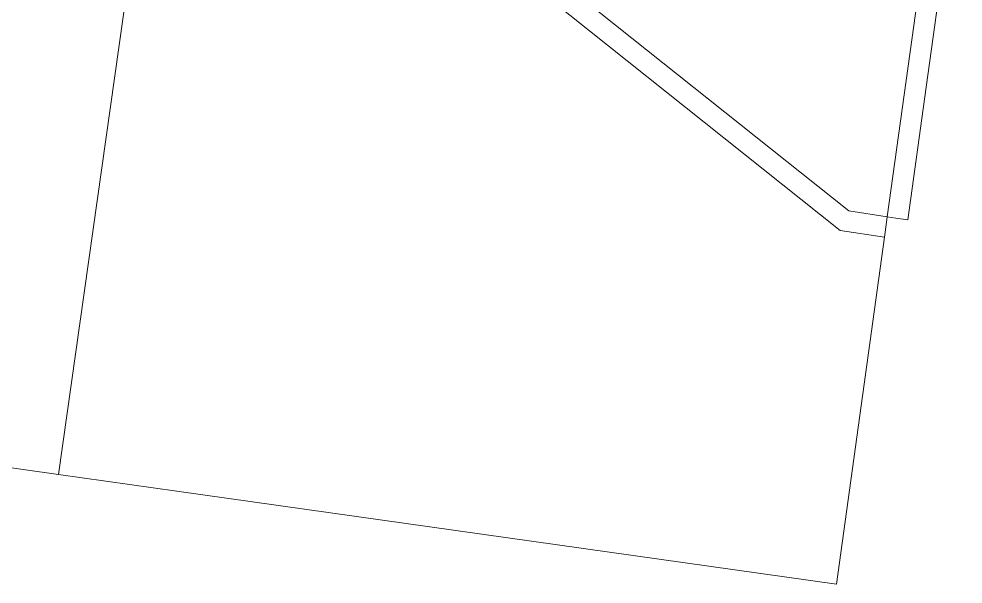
# Model space of a CAD drawing. Header units: metres. Extents: x 235893 to 241880, y 6157186 to 6160066.
# Drawn here: x 237977 to 238898, y 6157186 to 6157737 of the extents above; entities that cross this region are included whole.
import ezdxf

# ---------------------------------------------------------------- set-up
doc = ezdxf.new("R2010")
doc.units = ezdxf.units.M
doc.layers.add('Cadastre Land Parcels_SP_EXT', color=9, linetype='Continuous', lineweight=5)
doc.layers.add('Cadastre Roads_SP_EXT', color=9, linetype='Continuous', lineweight=5)

msp = doc.modelspace()

# ---------------------------------------------------------------- linework, layer by layer
at = {"layer": 'Cadastre Land Parcels_SP_EXT', "linetype": 'Continuous'}
for points in [[(238823.67, 6157544.24), (238880.71, 6157955.22), (238846.68, 6157997.44), (238810.09, 6158042.71), (238768.61, 6158094.15), (238731.73, 6158160.8), (238479.39, 6158197.37), (238222.08, 6158234.64), (238193.53, 6158035.76), (238186.84, 6157990.04), (238185.48, 6157980.01), (238204.7, 6157974.9), (238316.75, 6157924.12), (238786.09, 6157550.06), (238823.67, 6157544.24)], [(238112.05, 6157978.81), (238075.09, 6157988.75), (237994.41, 6158010.33), (237886.57, 6158032.36), (237705.58, 6158069.4), (237566.18, 6158114.28), (237552.84, 6158028.63), (237545.71, 6157982.79), (237524.92, 6157849.74), (237505.03, 6157852.84), (237449.55, 6157450.44), (237539.45, 6157436.68), (237529.11, 6157361.55), (237833.33, 6157318.7), (238015.09, 6157293), (238112.05, 6157978.81)], [(238820.93, 6157524.4), (238777.73, 6157530.94), (238306.23, 6157906.83), (238197.9, 6157955.94), (238112.05, 6157978.81), (238015.09, 6157293), (238130.54, 6157276.74), (238774.03, 6157186.1), (238820.93, 6157524.4)]]:
    msp.add_lwpolyline(points, close=True, dxfattribs=at)
at = {"layer": 'Cadastre Roads_SP_EXT', "linetype": 'Continuous'}
for points in [[(237981.83, 6158033.4), (237902.03, 6158049.78), (237710.62, 6158088.86), (237572.33, 6158133.44), (237569.17, 6158123.62), (237566.18, 6158114.28), (237705.58, 6158069.4), (237886.57, 6158032.36), (237994.41, 6158010.33), (238075.09, 6157988.75), (238112.05, 6157978.81), (238197.9, 6157955.94), (238306.23, 6157906.83), (238777.73, 6157530.94), (238820.93, 6157524.4), (238822.29, 6157534.26), (238823.67, 6157544.24), (238786.09, 6157550.06), (238316.75, 6157924.12), (238204.7, 6157974.9), (238185.48, 6157980.01), (238149.72, 6157989.54), (237999.08, 6158029.89), (237981.83, 6158033.4)], [(238900.07, 6157948.22), (238891.93, 6157951.16), (238880.71, 6157955.22), (238823.67, 6157544.24), (238831.89, 6157543), (238843.56, 6157541.25), (238861.53, 6157670.88), (238898.54, 6157937.51), (238900.07, 6157948.22)]]:
    msp.add_lwpolyline(points, close=True, dxfattribs=at)

doc.saveas('drawing.dxf')
